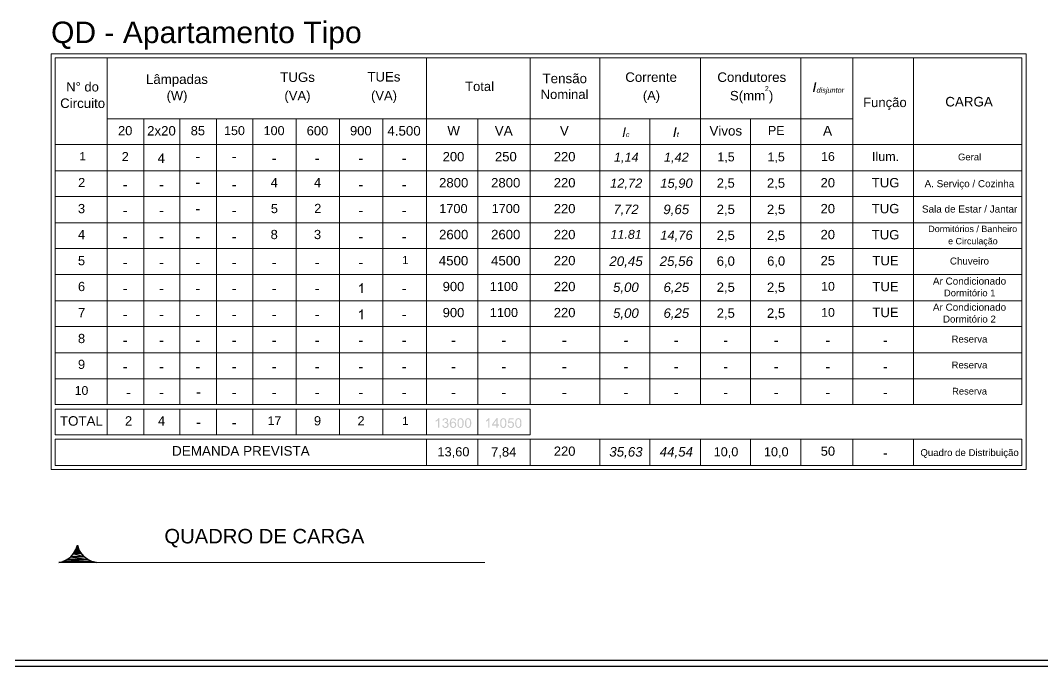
# Model space of a CAD drawing. Header units: millimetres. Extents: x 50 to 186, y -32 to 33.
# Drawn here: x 72.97 to 89.68, y -27.55 to -16.99 of the extents above; entities that cross this region are included whole.
import ezdxf

# ---------------------------------------------------------------- set-up
doc = ezdxf.new("R2010")
doc.units = ezdxf.units.MM
doc.layers.add('11 - Quadro de cargas', color=7, linetype='Continuous', lineweight=30)
doc.styles.add('Arial0', font='arial.ttf', dxfattribs={"height": 3.14658})
doc.styles.add('Arial2', font='ariali.ttf', dxfattribs={"oblique": 15, "height": 1.009692})

msp = doc.modelspace()

# ---------------------------------------------------------------- hatches: boundary and pattern name
at = {"layer": '11 - Quadro de cargas', "true_color": 0x000007}
for points in [[(85.925, -18.16), (85.958, -18.002), (85.982, -18.002), (85.949, -18.16)], [(82.816, -18.895), (82.849, -18.736), (82.869, -18.736), (82.836, -18.895)], [(83.643, -18.895), (83.676, -18.736), (83.699, -18.736), (83.666, -18.895)], [(75.843, -19.239), (75.843, -19.219), (75.902, -19.219), (75.902, -19.239)], [(76.435, -19.239), (76.435, -19.219), (76.498, -19.219), (76.498, -19.239)], [(77.09, -19.269), (77.09, -19.249), (77.149, -19.249), (77.149, -19.269)], [(77.794, -19.269), (77.794, -19.249), (77.854, -19.249), (77.854, -19.269)], [(78.506, -19.269), (78.506, -19.249), (78.565, -19.249), (78.565, -19.269)], [(79.213, -19.269), (79.213, -19.249), (79.273, -19.249), (79.273, -19.269)], [(74.655, -19.699), (74.655, -19.679), (74.715, -19.679), (74.715, -19.699)], [(75.247, -19.699), (75.247, -19.679), (75.307, -19.679), (75.307, -19.699)], [(75.843, -19.662), (75.843, -19.642), (75.902, -19.642), (75.902, -19.662)], [(76.435, -19.699), (76.435, -19.679), (76.498, -19.679), (76.498, -19.699)], [(78.506, -19.699), (78.506, -19.679), (78.565, -19.679), (78.565, -19.699)], [(79.213, -19.699), (79.213, -19.679), (79.273, -19.679), (79.273, -19.699)], [(74.655, -20.122), (74.655, -20.102), (74.715, -20.102), (74.715, -20.122)], [(75.247, -20.122), (75.247, -20.102), (75.307, -20.102), (75.307, -20.122)], [(75.843, -20.092), (75.843, -20.072), (75.902, -20.072), (75.902, -20.092)], [(76.435, -20.122), (76.435, -20.102), (76.498, -20.102), (76.498, -20.122)], [(78.506, -20.122), (78.506, -20.102), (78.565, -20.102), (78.565, -20.122)], [(79.213, -20.122), (79.213, -20.102), (79.273, -20.102), (79.273, -20.122)], [(74.655, -20.549), (74.655, -20.529), (74.715, -20.529), (74.715, -20.549)], [(75.247, -20.549), (75.247, -20.529), (75.307, -20.529), (75.307, -20.549)], [(75.843, -20.549), (75.843, -20.529), (75.902, -20.529), (75.902, -20.549)], [(76.435, -20.549), (76.435, -20.529), (76.498, -20.529), (76.498, -20.549)], [(78.506, -20.549), (78.506, -20.529), (78.565, -20.529), (78.565, -20.549)], [(79.213, -20.549), (79.213, -20.529), (79.273, -20.529), (79.273, -20.549)], [(74.655, -20.972), (74.655, -20.952), (74.715, -20.952), (74.715, -20.972)], [(75.247, -20.972), (75.247, -20.952), (75.307, -20.952), (75.307, -20.972)], [(75.843, -20.972), (75.843, -20.952), (75.902, -20.952), (75.902, -20.972)], [(76.435, -20.972), (76.435, -20.952), (76.498, -20.952), (76.498, -20.972)], [(77.09, -20.972), (77.09, -20.952), (77.149, -20.952), (77.149, -20.972)], [(77.794, -20.972), (77.794, -20.952), (77.854, -20.952), (77.854, -20.972)], [(78.506, -20.972), (78.506, -20.952), (78.565, -20.952), (78.565, -20.972)], [(74.655, -21.396), (74.655, -21.376), (74.715, -21.376), (74.715, -21.396)], [(75.247, -21.396), (75.247, -21.376), (75.307, -21.376), (75.307, -21.396)], [(75.843, -21.396), (75.843, -21.376), (75.902, -21.376), (75.902, -21.396)], [(76.435, -21.396), (76.435, -21.376), (76.498, -21.376), (76.498, -21.396)], [(77.09, -21.396), (77.09, -21.376), (77.149, -21.376), (77.149, -21.396)], [(77.794, -21.396), (77.794, -21.376), (77.854, -21.376), (77.854, -21.396)], [(79.213, -21.396), (79.213, -21.376), (79.273, -21.376), (79.273, -21.396)], [(74.655, -21.822), (74.655, -21.803), (74.715, -21.803), (74.715, -21.822)], [(75.247, -21.822), (75.247, -21.803), (75.307, -21.803), (75.307, -21.822)], [(75.843, -21.822), (75.843, -21.803), (75.902, -21.803), (75.902, -21.822)], [(76.435, -21.822), (76.435, -21.803), (76.498, -21.803), (76.498, -21.822)], [(77.09, -21.822), (77.09, -21.803), (77.149, -21.803), (77.149, -21.822)], [(77.794, -21.822), (77.794, -21.803), (77.854, -21.803), (77.854, -21.822)], [(79.213, -21.822), (79.213, -21.803), (79.273, -21.803), (79.273, -21.822)], [(74.655, -22.246), (74.655, -22.226), (74.715, -22.226), (74.715, -22.246)], [(75.247, -22.246), (75.247, -22.226), (75.307, -22.226), (75.307, -22.246)], [(75.843, -22.246), (75.843, -22.226), (75.902, -22.226), (75.902, -22.246)], [(76.435, -22.246), (76.435, -22.226), (76.498, -22.226), (76.498, -22.246)], [(77.09, -22.246), (77.09, -22.226), (77.149, -22.226), (77.149, -22.246)], [(77.794, -22.246), (77.794, -22.226), (77.854, -22.226), (77.854, -22.246)], [(78.506, -22.246), (78.506, -22.226), (78.565, -22.226), (78.565, -22.246)], [(79.213, -22.246), (79.213, -22.226), (79.273, -22.226), (79.273, -22.246)], [(80.024, -22.246), (80.024, -22.226), (80.083, -22.226), (80.083, -22.246)], [(80.844, -22.246), (80.844, -22.226), (80.904, -22.226), (80.904, -22.246)], [(81.833, -22.246), (81.833, -22.226), (81.896, -22.226), (81.896, -22.246)], [(82.839, -22.246), (82.842, -22.226), (82.902, -22.226), (82.899, -22.246)], [(83.659, -22.246), (83.663, -22.226), (83.722, -22.226), (83.719, -22.246)], [(84.47, -22.246), (84.47, -22.226), (84.529, -22.226), (84.529, -22.246)], [(85.294, -22.246), (85.294, -22.226), (85.353, -22.226), (85.353, -22.246)], [(86.137, -22.246), (86.137, -22.226), (86.197, -22.226), (86.197, -22.246)], [(87.08, -22.246), (87.08, -22.226), (87.139, -22.226), (87.139, -22.246)], [(74.655, -22.673), (74.655, -22.656), (74.715, -22.656), (74.715, -22.673)], [(75.247, -22.673), (75.247, -22.656), (75.307, -22.656), (75.307, -22.673)], [(75.843, -22.673), (75.843, -22.656), (75.902, -22.656), (75.902, -22.673)], [(76.435, -22.673), (76.435, -22.656), (76.498, -22.656), (76.498, -22.673)], [(77.09, -22.673), (77.09, -22.656), (77.149, -22.656), (77.149, -22.673)], [(77.794, -22.673), (77.794, -22.656), (77.854, -22.656), (77.854, -22.673)], [(78.506, -22.673), (78.506, -22.656), (78.565, -22.656), (78.565, -22.673)], [(79.213, -22.673), (79.213, -22.656), (79.273, -22.656), (79.273, -22.673)], [(80.024, -22.673), (80.024, -22.656), (80.083, -22.656), (80.083, -22.673)], [(80.844, -22.673), (80.844, -22.656), (80.904, -22.656), (80.904, -22.673)], [(81.833, -22.673), (81.833, -22.656), (81.896, -22.656), (81.896, -22.673)], [(82.839, -22.673), (82.842, -22.656), (82.902, -22.656), (82.899, -22.673)], [(83.659, -22.673), (83.663, -22.656), (83.722, -22.656), (83.719, -22.673)], [(84.47, -22.673), (84.47, -22.656), (84.529, -22.656), (84.529, -22.673)], [(85.294, -22.673), (85.294, -22.656), (85.353, -22.656), (85.353, -22.673)], [(86.137, -22.673), (86.137, -22.656), (86.197, -22.656), (86.197, -22.673)], [(87.08, -22.673), (87.08, -22.656), (87.139, -22.656), (87.139, -22.673)], [(74.708, -23.096), (74.708, -23.079), (74.768, -23.079), (74.768, -23.096)], [(75.247, -23.096), (75.247, -23.079), (75.307, -23.079), (75.307, -23.096)], [(75.853, -23.089), (75.853, -23.069), (75.912, -23.069), (75.912, -23.089)], [(76.435, -23.096), (76.435, -23.079), (76.498, -23.079), (76.498, -23.096)], [(77.09, -23.096), (77.09, -23.079), (77.149, -23.079), (77.149, -23.096)], [(77.794, -23.096), (77.794, -23.079), (77.854, -23.079), (77.854, -23.096)], [(78.506, -23.096), (78.506, -23.079), (78.565, -23.079), (78.565, -23.096)], [(79.213, -23.096), (79.213, -23.079), (79.273, -23.079), (79.273, -23.096)], [(80.024, -23.096), (80.024, -23.079), (80.083, -23.079), (80.083, -23.096)], [(80.844, -23.096), (80.844, -23.079), (80.904, -23.079), (80.904, -23.096)], [(81.833, -23.096), (81.833, -23.079), (81.896, -23.079), (81.896, -23.096)], [(82.839, -23.096), (82.842, -23.079), (82.902, -23.079), (82.899, -23.096)], [(83.659, -23.096), (83.663, -23.079), (83.722, -23.079), (83.719, -23.096)], [(84.47, -23.096), (84.47, -23.079), (84.529, -23.079), (84.529, -23.096)], [(85.294, -23.096), (85.294, -23.079), (85.353, -23.079), (85.353, -23.096)], [(86.137, -23.096), (86.137, -23.079), (86.197, -23.079), (86.197, -23.096)], [(87.08, -23.096), (87.08, -23.079), (87.139, -23.079), (87.139, -23.096)], [(75.853, -23.586), (75.853, -23.566), (75.912, -23.566), (75.912, -23.586)], [(76.435, -23.592), (76.435, -23.572), (76.498, -23.572), (76.498, -23.592)], [(87.08, -24.088), (87.08, -24.068), (87.139, -24.068), (87.139, -24.088)]]:
    msp.add_hatch(color=7, dxfattribs=at).paths.add_polyline_path(points)
h = msp.add_hatch(color=7, dxfattribs=at)
edge = h.paths.add_edge_path()
edge.add_line((82.912, -18.872), (82.922, -18.872))
edge.add_spline(control_points=[(82.922, -18.872), (82.918, -18.882), (82.915, -18.885), (82.912, -18.888), (82.912, -18.888), (82.905, -18.895), (82.902, -18.895), (82.895, -18.895), (82.895, -18.895), (82.889, -18.895), (82.882, -18.895), (82.879, -18.888), (82.879, -18.888), (82.875, -18.885), (82.872, -18.878), (82.872, -18.872), (82.872, -18.872), (82.872, -18.865), (82.872, -18.858), (82.875, -18.852), (82.875, -18.852), (82.879, -18.845), (82.882, -18.839), (82.889, -18.835), (82.889, -18.835), (82.892, -18.832), (82.899, -18.832), (82.905, -18.832), (82.905, -18.832), (82.912, -18.832), (82.915, -18.832), (82.922, -18.835), (82.922, -18.835), (82.925, -18.842), (82.925, -18.845), (82.925, -18.852)], knot_values=[0, 0, 0, 0, 0.027778, 0.027778, 0.027778, 0.027778, 0.055556, 0.055556, 0.055556, 0.055556, 0.083333, 0.083333, 0.083333, 0.083333, 0.111111, 0.111111, 0.111111, 0.111111, 0.138889, 0.138889, 0.138889, 0.138889, 0.166667, 0.166667, 0.166667, 0.166667, 0.194444, 0.194444, 0.194444, 0.194444, 0.222222, 0.222222, 0.222222, 0.222222, 1, 1, 1, 1], degree=3, periodic=0)
edge.add_line((82.925, -18.852), (82.915, -18.852))
edge.add_spline(control_points=[(82.915, -18.852), (82.915, -18.848), (82.915, -18.845), (82.912, -18.842), (82.912, -18.842), (82.908, -18.842), (82.908, -18.839), (82.902, -18.839), (82.902, -18.839), (82.899, -18.839), (82.895, -18.842), (82.892, -18.845), (82.892, -18.845), (82.889, -18.845), (82.885, -18.852), (82.885, -18.855), (82.885, -18.855), (82.882, -18.862), (82.882, -18.865), (82.882, -18.872), (82.882, -18.872), (82.882, -18.878), (82.882, -18.882), (82.885, -18.885), (82.885, -18.885), (82.889, -18.885), (82.892, -18.888), (82.895, -18.888), (82.895, -18.888), (82.899, -18.888), (82.902, -18.885), (82.905, -18.885), (82.905, -18.885), (82.908, -18.882), (82.908, -18.878), (82.912, -18.872)], knot_values=[0, 0, 0, 0, 0.027778, 0.027778, 0.027778, 0.027778, 0.055556, 0.055556, 0.055556, 0.055556, 0.083333, 0.083333, 0.083333, 0.083333, 0.111111, 0.111111, 0.111111, 0.111111, 0.138889, 0.138889, 0.138889, 0.138889, 0.166667, 0.166667, 0.166667, 0.166667, 0.194444, 0.194444, 0.194444, 0.194444, 0.222222, 0.222222, 0.222222, 0.222222, 1, 1, 1, 1], degree=3, periodic=0)
h = msp.add_hatch(color=7, dxfattribs=at)
edge = h.paths.add_edge_path()
edge.add_line((83.729, -18.885), (83.726, -18.895))
edge.add_spline(control_points=[(83.726, -18.895), (83.722, -18.895), (83.722, -18.895), (83.719, -18.895), (83.719, -18.895), (83.716, -18.895), (83.712, -18.895), (83.709, -18.891), (83.709, -18.891), (83.706, -18.891), (83.706, -18.888), (83.706, -18.885), (83.706, -18.885), (83.706, -18.885), (83.706, -18.882), (83.709, -18.875)], knot_values=[0, 0, 0, 0, 0.0625, 0.0625, 0.0625, 0.0625, 0.125, 0.125, 0.125, 0.125, 0.1875, 0.1875, 0.1875, 0.1875, 1, 1, 1, 1], degree=3, periodic=0)
edge.add_line((83.709, -18.875), (83.716, -18.842))
edge.add_line((83.716, -18.842), (83.706, -18.842))
edge.add_line((83.706, -18.842), (83.709, -18.832))
edge.add_line((83.709, -18.832), (83.716, -18.832))
edge.add_line((83.716, -18.832), (83.719, -18.819))
edge.add_line((83.719, -18.819), (83.732, -18.809))
edge.add_line((83.732, -18.809), (83.726, -18.832))
edge.add_line((83.726, -18.832), (83.739, -18.832))
edge.add_line((83.739, -18.832), (83.735, -18.842))
edge.add_line((83.735, -18.842), (83.726, -18.842))
edge.add_line((83.726, -18.842), (83.719, -18.875))
edge.add_spline(control_points=[(83.719, -18.875), (83.719, -18.878), (83.716, -18.882), (83.716, -18.882), (83.716, -18.882), (83.716, -18.885), (83.719, -18.885), (83.719, -18.885), (83.719, -18.885), (83.719, -18.885), (83.719, -18.885), (83.722, -18.885), (83.722, -18.885), (83.726, -18.885), (83.726, -18.885), (83.729, -18.885)], knot_values=[0, 0, 0, 0, 0.0625, 0.0625, 0.0625, 0.0625, 0.125, 0.125, 0.125, 0.125, 0.1875, 0.1875, 0.1875, 0.1875, 1, 1, 1, 1], degree=3, periodic=0)
h = msp.add_hatch(color=7, dxfattribs=at)
h.paths.add_polyline_path([(75.29, -19.318), (75.29, -19.279), (75.221, -19.279), (75.221, -19.262), (75.294, -19.159), (75.31, -19.159), (75.31, -19.262), (75.33, -19.262), (75.33, -19.279), (75.31, -19.279), (75.31, -19.318)])
h.paths.add_polyline_path([(75.29, -19.262), (75.29, -19.189), (75.241, -19.262)])
h = msp.add_hatch(color=7, dxfattribs=at)
edge = h.paths.add_edge_path()
edge.add_line((78.565, -21.442), (78.545, -21.442))
edge.add_line((78.545, -21.442), (78.545, -21.32))
edge.add_spline(control_points=[(78.545, -21.32), (78.542, -21.323), (78.535, -21.326), (78.529, -21.333), (78.529, -21.333), (78.519, -21.336), (78.512, -21.339), (78.506, -21.343)], knot_values=[0, 0, 0, 0, 0.125, 0.125, 0.125, 0.125, 1, 1, 1, 1], degree=3, periodic=0)
edge.add_line((78.506, -21.343), (78.506, -21.323))
edge.add_spline(control_points=[(78.506, -21.323), (78.519, -21.32), (78.529, -21.313), (78.535, -21.306), (78.535, -21.306), (78.545, -21.296), (78.549, -21.29), (78.552, -21.283)], knot_values=[0, 0, 0, 0, 0.125, 0.125, 0.125, 0.125, 1, 1, 1, 1], degree=3, periodic=0)
edge.add_line((78.552, -21.283), (78.565, -21.283))
edge.add_line((78.565, -21.283), (78.565, -21.442))
h = msp.add_hatch(color=7, dxfattribs=at)
edge = h.paths.add_edge_path()
edge.add_line((78.565, -21.872), (78.545, -21.872))
edge.add_line((78.545, -21.872), (78.545, -21.746))
edge.add_spline(control_points=[(78.545, -21.746), (78.542, -21.75), (78.535, -21.756), (78.529, -21.76), (78.529, -21.76), (78.519, -21.763), (78.512, -21.766), (78.506, -21.769)], knot_values=[0, 0, 0, 0, 0.125, 0.125, 0.125, 0.125, 1, 1, 1, 1], degree=3, periodic=0)
edge.add_line((78.506, -21.769), (78.506, -21.75))
edge.add_spline(control_points=[(78.506, -21.75), (78.519, -21.746), (78.529, -21.74), (78.535, -21.733), (78.535, -21.733), (78.545, -21.726), (78.549, -21.717), (78.552, -21.71)], knot_values=[0, 0, 0, 0, 0.125, 0.125, 0.125, 0.125, 1, 1, 1, 1], degree=3, periodic=0)
edge.add_line((78.552, -21.71), (78.565, -21.71))
edge.add_line((78.565, -21.71), (78.565, -21.872))
h = msp.add_hatch(color=7, dxfattribs=at)
edge = h.paths.add_edge_path()
edge.add_line((79.819, -23.648), (79.799, -23.648))
edge.add_line((79.799, -23.648), (79.799, -23.526))
edge.add_spline(control_points=[(79.799, -23.526), (79.796, -23.529), (79.789, -23.533), (79.782, -23.539), (79.782, -23.539), (79.773, -23.543), (79.766, -23.546), (79.759, -23.549)], knot_values=[0, 0, 0, 0, 0.125, 0.125, 0.125, 0.125, 1, 1, 1, 1], degree=3, periodic=0)
edge.add_line((79.759, -23.549), (79.759, -23.529))
edge.add_spline(control_points=[(79.759, -23.529), (79.773, -23.526), (79.779, -23.519), (79.789, -23.509), (79.789, -23.509), (79.796, -23.503), (79.802, -23.496), (79.806, -23.49)], knot_values=[0, 0, 0, 0, 0.125, 0.125, 0.125, 0.125, 1, 1, 1, 1], degree=3, periodic=0)
edge.add_line((79.806, -23.49), (79.819, -23.49))
edge.add_line((79.819, -23.49), (79.819, -23.648))
edge = h.paths.add_edge_path()
edge.add_line((79.868, -23.609), (79.888, -23.605))
edge.add_spline(control_points=[(79.888, -23.605), (79.892, -23.615), (79.895, -23.622), (79.898, -23.629), (79.898, -23.629), (79.905, -23.632), (79.911, -23.635), (79.918, -23.635), (79.918, -23.635), (79.928, -23.635), (79.935, -23.632), (79.941, -23.625), (79.941, -23.625), (79.948, -23.619), (79.951, -23.612), (79.951, -23.602), (79.951, -23.602), (79.951, -23.592), (79.948, -23.586), (79.945, -23.579), (79.945, -23.579), (79.938, -23.576), (79.931, -23.572), (79.921, -23.572), (79.921, -23.572), (79.918, -23.572), (79.911, -23.572), (79.908, -23.572)], knot_values=[0, 0, 0, 0, 0.035714, 0.035714, 0.035714, 0.035714, 0.071429, 0.071429, 0.071429, 0.071429, 0.107143, 0.107143, 0.107143, 0.107143, 0.142857, 0.142857, 0.142857, 0.142857, 0.178571, 0.178571, 0.178571, 0.178571, 0.214286, 0.214286, 0.214286, 0.214286, 1, 1, 1, 1], degree=3, periodic=0)
edge.add_line((79.908, -23.572), (79.908, -23.556))
edge.add_spline(control_points=[(79.908, -23.556), (79.911, -23.556), (79.911, -23.556), (79.911, -23.556), (79.911, -23.556), (79.921, -23.556), (79.928, -23.556), (79.935, -23.549), (79.935, -23.549), (79.941, -23.546), (79.945, -23.539), (79.945, -23.529), (79.945, -23.529), (79.945, -23.523), (79.941, -23.516), (79.938, -23.513), (79.938, -23.513), (79.931, -23.509), (79.928, -23.506), (79.918, -23.506), (79.918, -23.506), (79.911, -23.506), (79.905, -23.509), (79.902, -23.513), (79.902, -23.513), (79.895, -23.516), (79.892, -23.526), (79.892, -23.533)], knot_values=[0, 0, 0, 0, 0.035714, 0.035714, 0.035714, 0.035714, 0.071429, 0.071429, 0.071429, 0.071429, 0.107143, 0.107143, 0.107143, 0.107143, 0.142857, 0.142857, 0.142857, 0.142857, 0.178571, 0.178571, 0.178571, 0.178571, 0.214286, 0.214286, 0.214286, 0.214286, 1, 1, 1, 1], degree=3, periodic=0)
edge.add_line((79.892, -23.533), (79.872, -23.529))
edge.add_spline(control_points=[(79.872, -23.529), (79.872, -23.516), (79.878, -23.506), (79.888, -23.5), (79.888, -23.5), (79.895, -23.493), (79.905, -23.49), (79.918, -23.49), (79.918, -23.49), (79.928, -23.49), (79.935, -23.493), (79.941, -23.496), (79.941, -23.496), (79.951, -23.5), (79.954, -23.503), (79.958, -23.509), (79.958, -23.509), (79.964, -23.516), (79.964, -23.523), (79.964, -23.529), (79.964, -23.529), (79.964, -23.539), (79.964, -23.543), (79.958, -23.549), (79.958, -23.549), (79.954, -23.556), (79.951, -23.559), (79.945, -23.562), (79.945, -23.562), (79.951, -23.566), (79.961, -23.569), (79.964, -23.576), (79.964, -23.576), (79.971, -23.582), (79.971, -23.592), (79.971, -23.602), (79.971, -23.602), (79.971, -23.615), (79.968, -23.629), (79.958, -23.638), (79.958, -23.638), (79.948, -23.648), (79.935, -23.652), (79.918, -23.652), (79.918, -23.652), (79.905, -23.652), (79.895, -23.648), (79.885, -23.638), (79.885, -23.638), (79.875, -23.632), (79.868, -23.622), (79.868, -23.609)], knot_values=[0, 0, 0, 0, 0.019231, 0.019231, 0.019231, 0.019231, 0.038462, 0.038462, 0.038462, 0.038462, 0.057692, 0.057692, 0.057692, 0.057692, 0.076923, 0.076923, 0.076923, 0.076923, 0.096154, 0.096154, 0.096154, 0.096154, 0.115385, 0.115385, 0.115385, 0.115385, 0.134615, 0.134615, 0.134615, 0.134615, 0.153846, 0.153846, 0.153846, 0.153846, 0.173077, 0.173077, 0.173077, 0.173077, 0.192308, 0.192308, 0.192308, 0.192308, 0.211538, 0.211538, 0.211538, 0.211538, 0.230769, 0.230769, 0.230769, 0.230769, 1, 1, 1, 1], degree=3, periodic=0)
edge = h.paths.add_edge_path()
edge.add_line((80.093, -23.529), (80.074, -23.529))
edge.add_spline(control_points=[(80.074, -23.529), (80.07, -23.523), (80.07, -23.516), (80.067, -23.513), (80.067, -23.513), (80.06, -23.509), (80.054, -23.506), (80.047, -23.506), (80.047, -23.506), (80.04, -23.506), (80.034, -23.506), (80.031, -23.509), (80.031, -23.509), (80.024, -23.516), (80.021, -23.523), (80.017, -23.529), (80.017, -23.529), (80.014, -23.539), (80.011, -23.552), (80.011, -23.566), (80.011, -23.566), (80.014, -23.559), (80.021, -23.556), (80.027, -23.552), (80.027, -23.552), (80.034, -23.549), (80.04, -23.546), (80.05, -23.546), (80.05, -23.546), (80.06, -23.546), (80.074, -23.552), (80.083, -23.559), (80.083, -23.559), (80.09, -23.569), (80.097, -23.582), (80.097, -23.599), (80.097, -23.599), (80.097, -23.609), (80.093, -23.615), (80.09, -23.625), (80.09, -23.625), (80.083, -23.635), (80.08, -23.642), (80.07, -23.645), (80.07, -23.645), (80.064, -23.648), (80.057, -23.652), (80.047, -23.652), (80.047, -23.652), (80.031, -23.652), (80.017, -23.645), (80.007, -23.635), (80.007, -23.635), (79.997, -23.622), (79.991, -23.602), (79.991, -23.576), (79.991, -23.576), (79.991, -23.543), (79.997, -23.523), (80.007, -23.509), (80.007, -23.509), (80.017, -23.496), (80.031, -23.49), (80.047, -23.49), (80.047, -23.49), (80.06, -23.49), (80.07, -23.493), (80.08, -23.5), (80.08, -23.5), (80.087, -23.506), (80.09, -23.516), (80.093, -23.529)], knot_values=[0, 0, 0, 0, 0.013889, 0.013889, 0.013889, 0.013889, 0.027778, 0.027778, 0.027778, 0.027778, 0.041667, 0.041667, 0.041667, 0.041667, 0.055556, 0.055556, 0.055556, 0.055556, 0.069444, 0.069444, 0.069444, 0.069444, 0.083333, 0.083333, 0.083333, 0.083333, 0.097222, 0.097222, 0.097222, 0.097222, 0.111111, 0.111111, 0.111111, 0.111111, 0.125, 0.125, 0.125, 0.125, 0.138889, 0.138889, 0.138889, 0.138889, 0.152778, 0.152778, 0.152778, 0.152778, 0.166667, 0.166667, 0.166667, 0.166667, 0.180556, 0.180556, 0.180556, 0.180556, 0.194444, 0.194444, 0.194444, 0.194444, 0.208333, 0.208333, 0.208333, 0.208333, 0.222222, 0.222222, 0.222222, 0.222222, 0.236111, 0.236111, 0.236111, 0.236111, 1, 1, 1, 1], degree=3, periodic=0)
edge = h.paths.add_edge_path()
edge.add_spline(control_points=[(80.014, -23.599), (80.014, -23.605), (80.014, -23.612), (80.017, -23.615), (80.017, -23.615), (80.021, -23.622), (80.024, -23.629), (80.031, -23.632), (80.031, -23.632), (80.034, -23.635), (80.04, -23.635), (80.047, -23.635), (80.047, -23.635), (80.054, -23.635), (80.06, -23.632), (80.067, -23.625), (80.067, -23.625), (80.074, -23.619), (80.077, -23.609), (80.077, -23.599), (80.077, -23.599), (80.077, -23.589), (80.074, -23.579), (80.067, -23.572), (80.067, -23.572), (80.06, -23.566), (80.054, -23.562), (80.044, -23.562), (80.044, -23.562), (80.037, -23.562), (80.027, -23.566), (80.024, -23.572), (80.024, -23.572), (80.017, -23.579), (80.014, -23.589), (80.014, -23.599)], knot_values=[0, 0, 0, 0, 0.027778, 0.027778, 0.027778, 0.027778, 0.055556, 0.055556, 0.055556, 0.055556, 0.083333, 0.083333, 0.083333, 0.083333, 0.111111, 0.111111, 0.111111, 0.111111, 0.138889, 0.138889, 0.138889, 0.138889, 0.166667, 0.166667, 0.166667, 0.166667, 0.194444, 0.194444, 0.194444, 0.194444, 0.222222, 0.222222, 0.222222, 0.222222, 1, 1, 1, 1], degree=3, periodic=0)
edge = h.paths.add_edge_path()
edge.add_spline(control_points=[(80.117, -23.572), (80.117, -23.552), (80.117, -23.536), (80.12, -23.526), (80.12, -23.526), (80.123, -23.513), (80.13, -23.506), (80.14, -23.5), (80.14, -23.5), (80.146, -23.493), (80.156, -23.49), (80.166, -23.49), (80.166, -23.49), (80.176, -23.49), (80.183, -23.493), (80.189, -23.496), (80.189, -23.496), (80.196, -23.5), (80.203, -23.503), (80.206, -23.509), (80.206, -23.509), (80.209, -23.516), (80.212, -23.523), (80.216, -23.533), (80.216, -23.533), (80.216, -23.543), (80.219, -23.556), (80.219, -23.572), (80.219, -23.572), (80.219, -23.589), (80.216, -23.605), (80.212, -23.615), (80.212, -23.615), (80.209, -23.629), (80.203, -23.635), (80.196, -23.642), (80.196, -23.642), (80.189, -23.648), (80.179, -23.652), (80.166, -23.652), (80.166, -23.652), (80.153, -23.652), (80.14, -23.645), (80.13, -23.635), (80.13, -23.635), (80.12, -23.622), (80.117, -23.602), (80.117, -23.572)], knot_values=[0, 0, 0, 0, 0.020833, 0.020833, 0.020833, 0.020833, 0.041667, 0.041667, 0.041667, 0.041667, 0.0625, 0.0625, 0.0625, 0.0625, 0.083333, 0.083333, 0.083333, 0.083333, 0.104167, 0.104167, 0.104167, 0.104167, 0.125, 0.125, 0.125, 0.125, 0.145833, 0.145833, 0.145833, 0.145833, 0.166667, 0.166667, 0.166667, 0.166667, 0.1875, 0.1875, 0.1875, 0.1875, 0.208333, 0.208333, 0.208333, 0.208333, 0.229167, 0.229167, 0.229167, 0.229167, 1, 1, 1, 1], degree=3, periodic=0)
edge = h.paths.add_edge_path()
edge.add_spline(control_points=[(80.136, -23.572), (80.136, -23.595), (80.14, -23.615), (80.143, -23.622), (80.143, -23.622), (80.15, -23.632), (80.16, -23.635), (80.166, -23.635), (80.166, -23.635), (80.176, -23.635), (80.183, -23.632), (80.189, -23.622), (80.189, -23.622), (80.196, -23.615), (80.199, -23.595), (80.199, -23.572), (80.199, -23.572), (80.199, -23.546), (80.196, -23.526), (80.189, -23.519), (80.189, -23.519), (80.183, -23.509), (80.176, -23.506), (80.166, -23.506), (80.166, -23.506), (80.156, -23.506), (80.15, -23.509), (80.146, -23.516), (80.146, -23.516), (80.14, -23.526), (80.136, -23.546), (80.136, -23.572)], knot_values=[0, 0, 0, 0, 0.03125, 0.03125, 0.03125, 0.03125, 0.0625, 0.0625, 0.0625, 0.0625, 0.09375, 0.09375, 0.09375, 0.09375, 0.125, 0.125, 0.125, 0.125, 0.15625, 0.15625, 0.15625, 0.15625, 0.1875, 0.1875, 0.1875, 0.1875, 0.21875, 0.21875, 0.21875, 0.21875, 1, 1, 1, 1], degree=3, periodic=0)
edge = h.paths.add_edge_path()
edge.add_spline(control_points=[(80.239, -23.572), (80.239, -23.552), (80.239, -23.536), (80.246, -23.526), (80.246, -23.526), (80.249, -23.513), (80.252, -23.506), (80.262, -23.5), (80.262, -23.5), (80.269, -23.493), (80.279, -23.49), (80.289, -23.49), (80.289, -23.49), (80.298, -23.49), (80.305, -23.493), (80.312, -23.496), (80.312, -23.496), (80.318, -23.5), (80.325, -23.503), (80.328, -23.509), (80.328, -23.509), (80.332, -23.516), (80.335, -23.523), (80.338, -23.533), (80.338, -23.533), (80.341, -23.543), (80.341, -23.556), (80.341, -23.572), (80.341, -23.572), (80.341, -23.589), (80.341, -23.605), (80.335, -23.615), (80.335, -23.615), (80.332, -23.629), (80.325, -23.635), (80.318, -23.642), (80.318, -23.642), (80.312, -23.648), (80.302, -23.652), (80.289, -23.652), (80.289, -23.652), (80.275, -23.652), (80.262, -23.645), (80.255, -23.635), (80.255, -23.635), (80.242, -23.622), (80.239, -23.602), (80.239, -23.572)], knot_values=[0, 0, 0, 0, 0.020833, 0.020833, 0.020833, 0.020833, 0.041667, 0.041667, 0.041667, 0.041667, 0.0625, 0.0625, 0.0625, 0.0625, 0.083333, 0.083333, 0.083333, 0.083333, 0.104167, 0.104167, 0.104167, 0.104167, 0.125, 0.125, 0.125, 0.125, 0.145833, 0.145833, 0.145833, 0.145833, 0.166667, 0.166667, 0.166667, 0.166667, 0.1875, 0.1875, 0.1875, 0.1875, 0.208333, 0.208333, 0.208333, 0.208333, 0.229167, 0.229167, 0.229167, 0.229167, 1, 1, 1, 1], degree=3, periodic=0)
edge = h.paths.add_edge_path()
edge.add_spline(control_points=[(80.259, -23.572), (80.259, -23.595), (80.262, -23.615), (80.269, -23.622), (80.269, -23.622), (80.272, -23.632), (80.282, -23.635), (80.289, -23.635), (80.289, -23.635), (80.298, -23.635), (80.305, -23.632), (80.312, -23.622), (80.312, -23.622), (80.318, -23.615), (80.322, -23.595), (80.322, -23.572), (80.322, -23.572), (80.322, -23.546), (80.318, -23.526), (80.312, -23.519), (80.312, -23.519), (80.305, -23.509), (80.298, -23.506), (80.289, -23.506), (80.289, -23.506), (80.282, -23.506), (80.275, -23.509), (80.269, -23.516), (80.269, -23.516), (80.262, -23.526), (80.259, -23.546), (80.259, -23.572)], knot_values=[0, 0, 0, 0, 0.03125, 0.03125, 0.03125, 0.03125, 0.0625, 0.0625, 0.0625, 0.0625, 0.09375, 0.09375, 0.09375, 0.09375, 0.125, 0.125, 0.125, 0.125, 0.15625, 0.15625, 0.15625, 0.15625, 0.1875, 0.1875, 0.1875, 0.1875, 0.21875, 0.21875, 0.21875, 0.21875, 1, 1, 1, 1], degree=3, periodic=0)
h = msp.add_hatch(color=7, dxfattribs=at)
edge = h.paths.add_edge_path()
edge.add_line((80.639, -23.648), (80.619, -23.648))
edge.add_line((80.619, -23.648), (80.619, -23.526))
edge.add_spline(control_points=[(80.619, -23.526), (80.616, -23.529), (80.609, -23.533), (80.603, -23.539), (80.603, -23.539), (80.596, -23.543), (80.586, -23.546), (80.583, -23.549)], knot_values=[0, 0, 0, 0, 0.125, 0.125, 0.125, 0.125, 1, 1, 1, 1], degree=3, periodic=0)
edge.add_line((80.583, -23.549), (80.583, -23.529))
edge.add_spline(control_points=[(80.583, -23.529), (80.593, -23.526), (80.603, -23.519), (80.609, -23.509), (80.609, -23.509), (80.619, -23.503), (80.623, -23.496), (80.626, -23.49)], knot_values=[0, 0, 0, 0, 0.125, 0.125, 0.125, 0.125, 1, 1, 1, 1], degree=3, periodic=0)
edge.add_line((80.626, -23.49), (80.639, -23.49))
edge.add_line((80.639, -23.49), (80.639, -23.648))
h.paths.add_polyline_path([(80.752, -23.648), (80.752, -23.612), (80.682, -23.612), (80.682, -23.592), (80.755, -23.49), (80.772, -23.49), (80.772, -23.592), (80.795, -23.592), (80.795, -23.612), (80.772, -23.612), (80.772, -23.648)])
h.paths.add_polyline_path([(80.752, -23.592), (80.752, -23.523), (80.702, -23.592)])
edge = h.paths.add_edge_path()
edge.add_spline(control_points=[(80.815, -23.572), (80.815, -23.552), (80.815, -23.536), (80.818, -23.526), (80.818, -23.526), (80.824, -23.513), (80.828, -23.506), (80.838, -23.5), (80.838, -23.5), (80.844, -23.493), (80.854, -23.49), (80.864, -23.49), (80.864, -23.49), (80.874, -23.49), (80.881, -23.493), (80.887, -23.496), (80.887, -23.496), (80.894, -23.5), (80.901, -23.503), (80.904, -23.509), (80.904, -23.509), (80.907, -23.516), (80.91, -23.523), (80.914, -23.533), (80.914, -23.533), (80.917, -23.543), (80.917, -23.556), (80.917, -23.572), (80.917, -23.572), (80.917, -23.589), (80.914, -23.605), (80.91, -23.615), (80.91, -23.615), (80.907, -23.629), (80.901, -23.635), (80.894, -23.642), (80.894, -23.642), (80.887, -23.648), (80.877, -23.652), (80.864, -23.652), (80.864, -23.652), (80.851, -23.652), (80.838, -23.645), (80.828, -23.635), (80.828, -23.635), (80.818, -23.622), (80.815, -23.602), (80.815, -23.572)], knot_values=[0, 0, 0, 0, 0.020833, 0.020833, 0.020833, 0.020833, 0.041667, 0.041667, 0.041667, 0.041667, 0.0625, 0.0625, 0.0625, 0.0625, 0.083333, 0.083333, 0.083333, 0.083333, 0.104167, 0.104167, 0.104167, 0.104167, 0.125, 0.125, 0.125, 0.125, 0.145833, 0.145833, 0.145833, 0.145833, 0.166667, 0.166667, 0.166667, 0.166667, 0.1875, 0.1875, 0.1875, 0.1875, 0.208333, 0.208333, 0.208333, 0.208333, 0.229167, 0.229167, 0.229167, 0.229167, 1, 1, 1, 1], degree=3, periodic=0)
edge = h.paths.add_edge_path()
edge.add_spline(control_points=[(80.834, -23.572), (80.834, -23.595), (80.838, -23.615), (80.841, -23.622), (80.841, -23.622), (80.848, -23.632), (80.858, -23.635), (80.864, -23.635), (80.864, -23.635), (80.874, -23.635), (80.881, -23.632), (80.887, -23.622), (80.887, -23.622), (80.894, -23.615), (80.897, -23.595), (80.897, -23.572), (80.897, -23.572), (80.897, -23.546), (80.894, -23.526), (80.887, -23.519), (80.887, -23.519), (80.881, -23.509), (80.874, -23.506), (80.864, -23.506), (80.864, -23.506), (80.854, -23.506), (80.848, -23.509), (80.844, -23.516), (80.844, -23.516), (80.838, -23.526), (80.834, -23.546), (80.834, -23.572)], knot_values=[0, 0, 0, 0, 0.03125, 0.03125, 0.03125, 0.03125, 0.0625, 0.0625, 0.0625, 0.0625, 0.09375, 0.09375, 0.09375, 0.09375, 0.125, 0.125, 0.125, 0.125, 0.15625, 0.15625, 0.15625, 0.15625, 0.1875, 0.1875, 0.1875, 0.1875, 0.21875, 0.21875, 0.21875, 0.21875, 1, 1, 1, 1], degree=3, periodic=0)
edge = h.paths.add_edge_path()
edge.add_line((80.937, -23.609), (80.957, -23.605))
edge.add_spline(control_points=[(80.957, -23.605), (80.96, -23.615), (80.963, -23.622), (80.967, -23.629), (80.967, -23.629), (80.973, -23.632), (80.98, -23.635), (80.987, -23.635), (80.987, -23.635), (80.996, -23.635), (81.006, -23.632), (81.01, -23.625), (81.01, -23.625), (81.016, -23.619), (81.02, -23.609), (81.02, -23.595), (81.02, -23.595), (81.02, -23.586), (81.016, -23.576), (81.013, -23.569), (81.013, -23.569), (81.006, -23.566), (80.996, -23.562), (80.987, -23.562), (80.987, -23.562), (80.98, -23.562), (80.977, -23.562), (80.97, -23.566), (80.97, -23.566), (80.967, -23.569), (80.96, -23.572), (80.957, -23.576)], knot_values=[0, 0, 0, 0, 0.03125, 0.03125, 0.03125, 0.03125, 0.0625, 0.0625, 0.0625, 0.0625, 0.09375, 0.09375, 0.09375, 0.09375, 0.125, 0.125, 0.125, 0.125, 0.15625, 0.15625, 0.15625, 0.15625, 0.1875, 0.1875, 0.1875, 0.1875, 0.21875, 0.21875, 0.21875, 0.21875, 1, 1, 1, 1], degree=3, periodic=0)
edge.add_line((80.957, -23.576), (80.94, -23.572))
edge.add_line((80.94, -23.572), (80.957, -23.493))
edge.add_line((80.957, -23.493), (81.033, -23.493))
edge.add_line((81.033, -23.493), (81.033, -23.509))
edge.add_line((81.033, -23.509), (80.97, -23.509))
edge.add_line((80.97, -23.509), (80.963, -23.552))
edge.add_spline(control_points=[(80.963, -23.552), (80.973, -23.546), (80.983, -23.543), (80.993, -23.543), (80.993, -23.543), (81.006, -23.543), (81.016, -23.549), (81.026, -23.559), (81.026, -23.559), (81.036, -23.569), (81.043, -23.579), (81.043, -23.595), (81.043, -23.595), (81.043, -23.609), (81.036, -23.622), (81.03, -23.632), (81.03, -23.632), (81.02, -23.645), (81.006, -23.652), (80.987, -23.652), (80.987, -23.652), (80.973, -23.652), (80.96, -23.648), (80.953, -23.638), (80.953, -23.638), (80.944, -23.632), (80.937, -23.622), (80.937, -23.609)], knot_values=[0, 0, 0, 0, 0.035714, 0.035714, 0.035714, 0.035714, 0.071429, 0.071429, 0.071429, 0.071429, 0.107143, 0.107143, 0.107143, 0.107143, 0.142857, 0.142857, 0.142857, 0.142857, 0.178571, 0.178571, 0.178571, 0.178571, 0.214286, 0.214286, 0.214286, 0.214286, 1, 1, 1, 1], degree=3, periodic=0)
edge = h.paths.add_edge_path()
edge.add_spline(control_points=[(81.059, -23.572), (81.059, -23.552), (81.063, -23.536), (81.066, -23.526), (81.066, -23.526), (81.069, -23.513), (81.076, -23.506), (81.082, -23.5), (81.082, -23.5), (81.089, -23.493), (81.099, -23.49), (81.112, -23.49), (81.112, -23.49), (81.119, -23.49), (81.129, -23.493), (81.135, -23.496), (81.135, -23.496), (81.142, -23.5), (81.145, -23.503), (81.149, -23.509), (81.149, -23.509), (81.155, -23.516), (81.159, -23.523), (81.159, -23.533), (81.159, -23.533), (81.162, -23.543), (81.162, -23.556), (81.162, -23.572), (81.162, -23.572), (81.162, -23.589), (81.162, -23.605), (81.159, -23.615), (81.159, -23.615), (81.155, -23.629), (81.149, -23.635), (81.142, -23.642), (81.142, -23.642), (81.132, -23.648), (81.122, -23.652), (81.112, -23.652), (81.112, -23.652), (81.096, -23.652), (81.086, -23.645), (81.076, -23.635), (81.076, -23.635), (81.066, -23.622), (81.059, -23.602), (81.059, -23.572)], knot_values=[0, 0, 0, 0, 0.020833, 0.020833, 0.020833, 0.020833, 0.041667, 0.041667, 0.041667, 0.041667, 0.0625, 0.0625, 0.0625, 0.0625, 0.083333, 0.083333, 0.083333, 0.083333, 0.104167, 0.104167, 0.104167, 0.104167, 0.125, 0.125, 0.125, 0.125, 0.145833, 0.145833, 0.145833, 0.145833, 0.166667, 0.166667, 0.166667, 0.166667, 0.1875, 0.1875, 0.1875, 0.1875, 0.208333, 0.208333, 0.208333, 0.208333, 0.229167, 0.229167, 0.229167, 0.229167, 1, 1, 1, 1], degree=3, periodic=0)
edge = h.paths.add_edge_path()
edge.add_spline(control_points=[(81.079, -23.572), (81.079, -23.595), (81.082, -23.615), (81.089, -23.622), (81.089, -23.622), (81.096, -23.632), (81.102, -23.635), (81.112, -23.635), (81.112, -23.635), (81.119, -23.635), (81.129, -23.632), (81.135, -23.622), (81.135, -23.622), (81.139, -23.615), (81.142, -23.595), (81.142, -23.572), (81.142, -23.572), (81.142, -23.546), (81.139, -23.526), (81.135, -23.519), (81.135, -23.519), (81.129, -23.509), (81.119, -23.506), (81.112, -23.506), (81.112, -23.506), (81.102, -23.506), (81.096, -23.509), (81.089, -23.516), (81.089, -23.516), (81.082, -23.526), (81.079, -23.546), (81.079, -23.572)], knot_values=[0, 0, 0, 0, 0.03125, 0.03125, 0.03125, 0.03125, 0.0625, 0.0625, 0.0625, 0.0625, 0.09375, 0.09375, 0.09375, 0.09375, 0.125, 0.125, 0.125, 0.125, 0.15625, 0.15625, 0.15625, 0.15625, 0.1875, 0.1875, 0.1875, 0.1875, 0.21875, 0.21875, 0.21875, 0.21875, 1, 1, 1, 1], degree=3, periodic=0)
at = {"layer": '11 - Quadro de cargas', "true_color": 0x000005}
h = msp.add_hatch(color=5, dxfattribs=at)
h.paths.add_polyline_path([(73.97, -25.703), (73.841, -25.703), (74.017, -25.759)])
h.paths.add_polyline_path([(73.841, -25.703), (74.017, -25.759), (73.795, -25.759)])
h = msp.add_hatch(color=5, dxfattribs=at)
h.paths.add_polyline_path([(73.931, -25.64), (73.881, -25.64), (73.97, -25.703)])
h.paths.add_polyline_path([(73.881, -25.64), (73.97, -25.703), (73.841, -25.703)])
msp.add_hatch(color=5, dxfattribs=at).paths.add_polyline_path([(73.904, -25.567), (73.931, -25.64), (73.881, -25.64)])
h = msp.add_hatch(color=5, dxfattribs=at)
h.paths.add_polyline_path([(74.142, -25.835), (73.669, -25.835), (74.215, -25.851)])
h.paths.add_polyline_path([(73.669, -25.835), (74.215, -25.851), (73.6, -25.851)])
h = msp.add_hatch(color=5, dxfattribs=at)
h.paths.add_polyline_path([(74.076, -25.799), (73.735, -25.799), (74.142, -25.835)])
h.paths.add_polyline_path([(73.735, -25.799), (74.142, -25.835), (73.669, -25.835)])
h = msp.add_hatch(color=5, dxfattribs=at)
h.paths.add_polyline_path([(74.017, -25.759), (73.795, -25.759), (74.076, -25.799)])
h.paths.add_polyline_path([(73.795, -25.759), (74.076, -25.799), (73.735, -25.799)])

# ---------------------------------------------------------------- linework, layer by layer
at = {"layer": '11 - Quadro de cargas'}
for p, q in [((99.668, -27.552), (49.668, -27.552)), ((99.568, -27.452), (49.768, -27.452))]:
    msp.add_line(p, q, dxfattribs=at)
at = {"layer": '11 - Quadro de cargas', "color": 7, "linetype": 'Continuous', "lineweight": 9, "true_color": 0x000007}
for points in [[(73.474, -17.532), (89.412, -17.532), (89.412, -24.33), (73.474, -24.33)], [(73.54, -17.601), (89.339, -17.601), (89.339, -23.268), (73.54, -23.268)], [(73.54, -23.764), (81.307, -23.764), (81.307, -23.341), (73.54, -23.341)], [(73.54, -24.264), (89.339, -24.264), (89.339, -23.834), (73.54, -23.834)]]:
    msp.add_lwpolyline(points, close=True, dxfattribs=at)
for points in [[(74.394, -17.601), (74.394, -22.845), (74.394, -22.845)], [(79.61, -17.601), (79.61, -22.845), (79.61, -22.845)], [(81.307, -17.601), (81.307, -22.845), (81.307, -22.845)], [(82.442, -17.601), (82.442, -22.845), (82.442, -22.845)], [(84.086, -17.601), (84.086, -22.845), (84.086, -22.845)], [(85.727, -17.601), (85.727, -22.845), (85.727, -22.845)], [(86.577, -17.601), (86.577, -22.845), (86.577, -22.845)], [(87.569, -17.601), (87.569, -22.845), (87.569, -22.845)], [(74.394, -18.594), (86.577, -18.594), (86.577, -18.594)], [(74.989, -18.594), (74.989, -22.845), (74.989, -22.845)], [(75.581, -18.594), (75.581, -22.845), (75.581, -22.845)], [(76.18, -18.594), (76.18, -22.845), (76.18, -22.845)], [(76.772, -18.594), (76.772, -22.845), (76.772, -22.845)], [(77.483, -18.594), (77.483, -22.845), (77.483, -22.845)], [(78.191, -18.594), (78.191, -22.845), (78.191, -22.845)], [(78.899, -18.594), (78.899, -22.845), (78.899, -22.845)], [(80.451, -18.594), (80.451, -22.845), (80.451, -22.845)], [(83.262, -18.594), (83.262, -22.845), (83.262, -22.845)], [(84.907, -18.594), (84.907, -22.845), (84.907, -22.845)], [(73.54, -19.017), (89.339, -19.017), (89.339, -19.017)], [(73.54, -19.444), (89.339, -19.444), (89.339, -19.444)], [(73.54, -19.867), (89.339, -19.867), (89.339, -19.867)], [(73.54, -20.294), (89.339, -20.294), (89.339, -20.294)], [(73.54, -20.717), (89.339, -20.717), (89.339, -20.717)], [(73.54, -21.141), (89.339, -21.141), (89.339, -21.141)], [(73.54, -21.571), (89.339, -21.571), (89.339, -21.571)], [(73.54, -21.994), (89.339, -21.994), (89.339, -21.994)], [(73.54, -22.421), (89.339, -22.421), (89.339, -22.421)], [(73.54, -22.421), (89.339, -22.421), (89.339, -22.421)], [(73.54, -22.845), (89.339, -22.845), (89.339, -22.845)], [(74.394, -22.845), (74.394, -23.268), (74.394, -23.268)], [(74.989, -22.845), (74.989, -23.268), (74.989, -23.268)], [(75.581, -22.845), (75.581, -23.268), (75.581, -23.268)], [(76.18, -22.845), (76.18, -23.268), (76.18, -23.268)], [(76.772, -22.845), (76.772, -23.268), (76.772, -23.268)], [(77.483, -22.845), (77.483, -23.268), (77.483, -23.268)], [(78.191, -22.845), (78.191, -23.268), (78.191, -23.268)], [(78.899, -22.845), (78.899, -23.268), (78.899, -23.268)], [(79.61, -22.845), (79.61, -23.268), (79.61, -23.268)], [(80.451, -22.845), (80.451, -23.268), (80.451, -23.268)], [(81.307, -22.845), (81.307, -23.268), (81.307, -23.268)], [(82.442, -22.845), (82.442, -23.268), (82.442, -23.268)], [(83.262, -22.845), (83.262, -23.268), (83.262, -23.268)], [(84.086, -22.845), (84.086, -23.268), (84.086, -23.268)], [(84.907, -22.845), (84.907, -23.268), (84.907, -23.268)], [(85.727, -22.845), (85.727, -23.268), (85.727, -23.268)], [(86.577, -22.845), (86.577, -23.268), (86.577, -23.268)], [(87.569, -22.845), (87.569, -23.268), (87.569, -23.268)], [(74.394, -23.341), (74.394, -23.764), (74.394, -23.764)], [(74.989, -23.341), (74.989, -23.764), (74.989, -23.764)], [(75.581, -23.341), (75.581, -23.764), (75.581, -23.764)], [(76.18, -23.341), (76.18, -23.764), (76.18, -23.764)], [(76.772, -23.341), (76.772, -23.764), (76.772, -23.764)], [(77.483, -23.341), (77.483, -23.764), (77.483, -23.764)], [(78.191, -23.341), (78.191, -23.764), (78.191, -23.764)], [(78.899, -23.341), (78.899, -23.764), (78.899, -23.764)], [(79.61, -23.347), (79.61, -23.771), (79.61, -23.771)], [(80.451, -23.347), (80.451, -23.771), (80.451, -23.771)], [(79.61, -23.834), (79.61, -24.264), (79.61, -24.264)], [(80.451, -23.834), (80.451, -24.264), (80.451, -24.264)], [(81.307, -23.834), (81.307, -24.264), (81.307, -24.264)], [(82.442, -23.834), (82.442, -24.264), (82.442, -24.264)], [(83.262, -23.834), (83.262, -24.264), (83.262, -24.264)], [(84.086, -23.834), (84.086, -24.264), (84.086, -24.264)], [(84.907, -23.834), (84.907, -24.264), (84.907, -24.264)], [(85.727, -23.834), (85.727, -24.264), (85.727, -24.264)], [(86.577, -23.834), (86.577, -24.264), (86.577, -24.264)], [(87.569, -23.834), (87.569, -24.264), (87.569, -24.264)]]:
    msp.add_lwpolyline(points, dxfattribs=at)
at = {"layer": '11 - Quadro de cargas', "color": 5, "linetype": 'Continuous', "lineweight": -2, "true_color": 0x000005}
for points in [[(73.841, -25.703), (74.017, -25.759), (73.795, -25.759)], [(73.881, -25.64), (73.97, -25.703), (73.841, -25.703)], [(73.97, -25.703), (73.841, -25.703), (74.017, -25.759)], [(73.904, -25.567), (73.931, -25.64), (73.881, -25.64)], [(73.931, -25.64), (73.881, -25.64), (73.97, -25.703)], [(73.669, -25.835), (74.215, -25.851), (73.6, -25.851)], [(73.735, -25.799), (74.142, -25.835), (73.669, -25.835)], [(74.142, -25.835), (73.669, -25.835), (74.215, -25.851)], [(73.795, -25.759), (74.076, -25.799), (73.735, -25.799)], [(74.076, -25.799), (73.735, -25.799), (74.142, -25.835)], [(74.017, -25.759), (73.795, -25.759), (74.076, -25.799)]]:
    msp.add_lwpolyline(points, close=True, dxfattribs=at)
at = {"layer": '11 - Quadro de cargas', "color": 5, "linetype": 'Continuous', "lineweight": 9, "true_color": 0x000005}
msp.add_lwpolyline([(73.6, -25.851), (80.563, -25.851), (80.563, -25.851)], dxfattribs=at)
for points in [[(73.603, -25.855), (73.752, -25.828), (73.874, -25.716), (73.911, -25.567)], [(73.907, -25.567), (73.944, -25.716), (74.066, -25.828), (74.215, -25.855)]]:
    msp.add_open_spline(points, degree=3, dxfattribs=at)

# ---------------------------------------------------------------- texts
at = {"layer": '11 - Quadro de cargas', "color": 7, "true_color": 0x000007}
for s, height, style, p in [('QD - Apartamento Tipo', 0.35161, 'Arial0', (73.474, -17.358)), ('Lâmpadas', 0.1552, 'Arial0', (75.026, -18.026)), ('TUGs', 0.1555, 'Arial0', (77.219, -17.993)), ('TUEs', 0.1545, 'Arial0', (78.645, -17.986)), ('Tensão', 0.1563, 'Arial0', (81.506, -18.014)), ('Corrente', 0.1554, 'Arial0', (82.859, -17.992)), ('Condutores', 0.1558, 'Arial0', (84.364, -17.993)), ('N° do', 0.1522, 'Arial0', (73.722, -18.149)), ('Total', 0.1521, 'Arial0', (80.242, -18.142)), ('(W)', 0.1513, 'Arial0', (75.363, -18.291)), ('(VA)', 0.1529, 'Arial0', (77.288, -18.293)), ('(VA)', 0.1519, 'Arial0', (78.704, -18.292)), ('Nominal', 0.1525, 'Arial0', (81.476, -18.272)), ('(A)', 0.1502, 'Arial0', (83.147, -18.29)), ('S(mm )', 0.155, 'Arial0', (84.569, -18.295)), ('2', 0.0809, 'Arial0', (85.141, -18.143)), ('disjuntor', 0.0852, 'Arial2', (85.985, -18.17)), ('Circuito', 0.1553, 'Arial0', (73.623, -18.419)), ('Função', 0.153, 'Arial0', (86.746, -18.404)), ('CARGA', 0.1565, 'Arial0', (88.089, -18.394)), ('Vivos', 0.1562, 'Arial0', (84.235, -18.87)), ('20', 0.1506, 'Arial0', (74.569, -18.865)), ('2x20', 0.1545, 'Arial0', (75.045, -18.869)), ('85', 0.1506, 'Arial0', (75.757, -18.865)), ('150', 0.1459, 'Arial0', (76.302, -18.862)), ('100', 0.1471, 'Arial0', (76.948, -18.863)), ('600', 0.1518, 'Arial0', (77.652, -18.867)), ('900', 0.1518, 'Arial0', (78.36, -18.867)), ('4.500', 0.1555, 'Arial0', (78.972, -18.87)), ('W', 0.157, 'Arial0', (79.951, -18.868)), ('VA', 0.1582, 'Arial0', (80.725, -18.869)), ('V', 0.158, 'Arial0', (81.79, -18.869)), ('PE', 0.1459, 'Arial0', (85.191, -18.859)), ('A', 0.159, 'Arial0', (86.091, -18.87)), ('1', 0.134, 'Arial0', (73.937, -19.275)), ('2', 0.149, 'Arial0', (74.629, -19.288)), ('200', 0.1518, 'Arial0', (79.875, -19.29)), ('250', 0.153, 'Arial0', (80.729, -19.291)), ('220', 0.1518, 'Arial0', (81.691, -19.29)), ('1,14', 0.1482, 'Arial2', (82.674, -19.297)), ('1,42', 0.1492, 'Arial2', (83.491, -19.298)), ('1,5', 0.1458, 'Arial0', (84.364, -19.292)), ('1,5', 0.1458, 'Arial0', (85.184, -19.292)), ('16', 0.1434, 'Arial0', (86.061, -19.283)), ('Ilum.', 0.1468, 'Arial0', (86.891, -19.286)), ('Geral', 0.1108, 'Arial0', (88.297, -19.275)), ('2', 0.149, 'Arial0', (73.917, -19.712)), ('4', 0.152, 'Arial0', (77.063, -19.714)), ('4', 0.152, 'Arial0', (77.771, -19.714)), ('2800', 0.1538, 'Arial0', (79.816, -19.718)), ('2800', 0.1538, 'Arial0', (80.666, -19.718)), ('220', 0.1518, 'Arial0', (81.691, -19.717)), ('12,72', 0.1506, 'Arial2', (82.611, -19.723)), ('15,90', 0.1514, 'Arial2', (83.431, -19.724)), ('2,5', 0.1519, 'Arial0', (84.354, -19.722)), ('2,5', 0.1531, 'Arial0', (85.174, -19.723)), ('20', 0.152, 'Arial0', (86.051, -19.717)), ('TUG', 0.1534, 'Arial0', (86.888, -19.717)), ('A. Serviço / Cozinha', 0.11578, 'Arial0', (87.751, -19.714)), ('3', 0.151, 'Arial0', (73.914, -20.139)), ('5', 0.149, 'Arial0', (77.067, -20.138)), ('2', 0.15, 'Arial0', (77.775, -20.136)), ('1700', 0.149, 'Arial0', (79.819, -20.138)), ('1700', 0.1481, 'Arial0', (80.676, -20.137)), ('220', 0.1518, 'Arial0', (81.691, -20.14)), ('7,72', 0.1512, 'Arial2', (82.667, -20.15)), ('9,65', 0.1553, 'Arial2', (83.481, -20.154)), ('2,5', 0.1526, 'Arial0', (84.354, -20.152)), ('2,5', 0.1539, 'Arial0', (85.174, -20.153)), ('20', 0.152, 'Arial0', (86.051, -20.14)), ('TUG', 0.1534, 'Arial0', (86.888, -20.141)), ('Sala de Estar / Jantar', 0.11597, 'Arial0', (87.708, -20.129)), ('Dormitórios / Banheiro', 0.1045, 'Arial0', (87.811, -20.448)), ('4', 0.152, 'Arial0', (73.914, -20.564)), ('8', 0.151, 'Arial0', (77.063, -20.563)), ('3', 0.151, 'Arial0', (77.771, -20.563)), ('2600', 0.1538, 'Arial0', (79.816, -20.565)), ('2600', 0.1538, 'Arial0', (80.666, -20.565)), ('220', 0.1518, 'Arial0', (81.691, -20.564)), ('11.81', 0.1459, 'Arial2', (82.617, -20.558)), ('14,76', 0.1514, 'Arial2', (83.431, -20.574)), ('2,5', 0.1526, 'Arial0', (84.354, -20.575)), ('2,5', 0.1539, 'Arial0', (85.174, -20.576)), ('20', 0.152, 'Arial0', (86.051, -20.564)), ('TUG', 0.153, 'Arial0', (86.888, -20.568)), ('e Circulação', 0.1044, 'Arial0', (88.135, -20.648)), ('5', 0.15, 'Arial0', (73.914, -20.99)), ('1', 0.134, 'Arial0', (79.213, -20.972)), ('4500', 0.1548, 'Arial0', (79.812, -20.993)), ('4500', 0.1548, 'Arial0', (80.666, -20.993)), ('220', 0.1518, 'Arial0', (81.691, -20.99)), ('20,45', 0.1564, 'Arial2', (82.598, -21.002)), ('25,56', 0.1556, 'Arial2', (83.421, -21.002)), ('6,0', 0.1526, 'Arial0', (84.354, -20.999)), ('6,0', 0.1514, 'Arial0', (85.178, -20.997)), ('25', 0.152, 'Arial0', (86.051, -20.99)), ('TUE', 0.1535, 'Arial0', (86.898, -20.992)), ('Chuveiro', 0.1142, 'Arial0', (88.165, -20.978)), ('Ar Condicionado', 0.11593, 'Arial0', (87.887, -21.307)), ('6', 0.151, 'Arial0', (73.914, -21.413)), ('900', 0.1518, 'Arial0', (79.875, -21.414)), ('1100', 0.1481, 'Arial0', (80.646, -21.411)), ('220', 0.1518, 'Arial0', (81.691, -21.414)), ('5,00', 0.1543, 'Arial2', (82.66, -21.427)), ('6,25', 0.1543, 'Arial2', (83.484, -21.427)), ('2,5', 0.1526, 'Arial0', (84.354, -21.425)), ('2,5', 0.1539, 'Arial0', (85.174, -21.427)), ('10', 0.1434, 'Arial0', (86.061, -21.406)), ('TUE', 0.1535, 'Arial0', (86.898, -21.415)), ('Dormitório 1', 0.11098, 'Arial0', (88.066, -21.498)), ('7', 0.15, 'Arial0', (73.917, -21.84)), ('900', 0.1518, 'Arial0', (79.875, -21.84)), ('1100', 0.1481, 'Arial0', (80.646, -21.837)), ('220', 0.1518, 'Arial0', (81.691, -21.84)), ('5,00', 0.1543, 'Arial2', (82.66, -21.85)), ('6,25', 0.1543, 'Arial2', (83.484, -21.85)), ('2,5', 0.1526, 'Arial0', (84.354, -21.849)), ('2,5', 0.1539, 'Arial0', (85.174, -21.85)), ('10', 0.1434, 'Arial0', (86.061, -21.833)), ('TUE', 0.1535, 'Arial0', (86.898, -21.839)), ('Ar Condicionado', 0.11593, 'Arial0', (87.887, -21.734)), ('Dormitório 2', 0.11354, 'Arial0', (88.052, -21.927)), ('8', 0.151, 'Arial0', (73.914, -22.263)), ('Reserva', 0.1127, 'Arial0', (88.191, -22.254)), ('9', 0.151, 'Arial0', (73.914, -22.686)), ('Reserva', 0.1127, 'Arial0', (88.191, -22.677)), ('10', 0.1434, 'Arial0', (73.861, -23.11)), ('Reserva', 0.1095, 'Arial0', (88.201, -23.104)), ('TOTAL', 0.1558, 'Arial0', (73.62, -23.614)), ('2', 0.152, 'Arial0', (74.682, -23.611)), ('4', 0.152, 'Arial0', (75.221, -23.611)), ('17', 0.1441, 'Arial0', (77.014, -23.604)), ('9', 0.151, 'Arial0', (77.771, -23.609)), ('2', 0.151, 'Arial0', (78.482, -23.61)), ('1', 0.134, 'Arial0', (79.213, -23.602)), ('DEMANDA PREVISTA', 0.1575, 'Arial0', (75.452, -24.104)), ('13,60', 0.1498, 'Arial0', (79.789, -24.115)), ('7,84', 0.1523, 'Arial0', (80.666, -24.118)), ('220', 0.1518, 'Arial0', (81.691, -24.106)), ('35,63', 0.1556, 'Arial2', (82.598, -24.118)), ('44,54', 0.1557, 'Arial2', (83.421, -24.118)), ('10,0', 0.1483, 'Arial0', (84.304, -24.114)), ('10,0', 0.1483, 'Arial0', (85.125, -24.114)), ('50', 0.1506, 'Arial0', (86.054, -24.105)), ('Quadro de Distribuição', 0.11254, 'Arial0', (87.682, -24.11))]:
    msp.add_text(s, height=height, dxfattribs=dict(at, style=style)).set_placement(p)
at = {"layer": '11 - Quadro de cargas', "color": 251, "true_color": 0x545454, "style": 'Arial0'}
msp.add_text('QUADRO DE CARGA', height=0.23654, dxfattribs=at).set_placement((75.327, -25.538))

doc.saveas('drawing.dxf')
